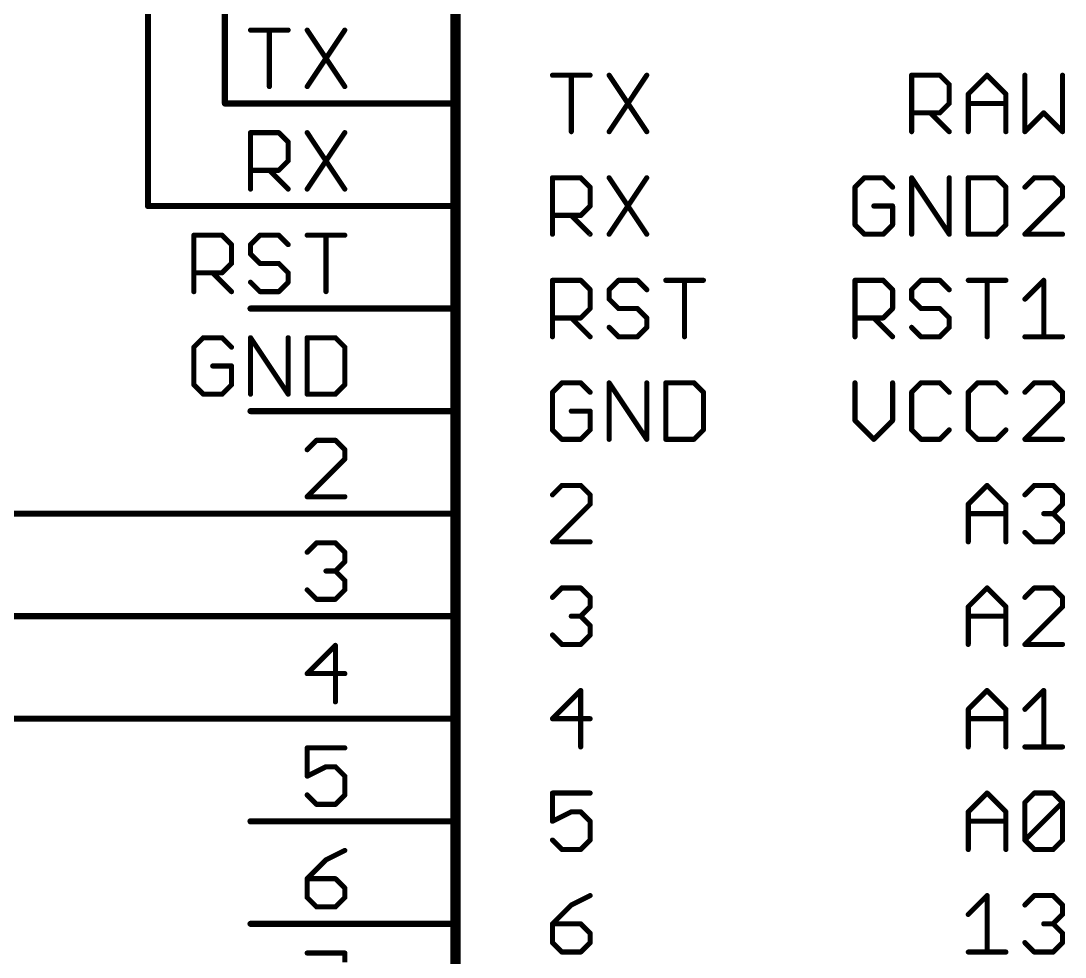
# Model space of a CAD drawing. Extents: x -4 to 257, y -4 to 175.
# Drawn here: x 77.81 to 103.68, y 87.12 to 110.31 of the extents above; entities that cross this region are included whole.
import ezdxf

# ---------------------------------------------------------------- set-up
doc = ezdxf.new("R2010")
doc.units = 0
for name, color, linetype in [('91', 94, 'CONTINUOUS'), ('94', 14, 'CONTINUOUS'), ('95', 251, 'CONTINUOUS')]:
    doc.layers.add(name, color=color, linetype=linetype)

msp = doc.modelspace()

# ---------------------------------------------------------------- linework, layer by layer
at = {"layer": '91', "const_width": 0.1524}
for points in [[(80.9625, 130.175), (80.9625, 105.7275)], [(82.8675, 127.9525), (82.8675, 108.2675)], [(82.8675, 108.2675), (83.5025, 108.2675)], [(80.9625, 105.7275), (83.5025, 105.7275)], [(68.8975, 98.1075), (83.5025, 98.1075)], [(83.5025, 95.5675), (66.04, 95.5675)], [(66.04, 93.0275), (83.5025, 93.0275)]]:
    msp.add_lwpolyline(points, dxfattribs=at)
at = {"layer": '91', "const_width": 0.0762}
for points in [[(82.8675, 108.3056, 1), (82.8675, 108.2294)], [(82.8294, 108.2675, 1), (82.9056, 108.2675)], [(83.5025, 108.2294, 1), (83.5025, 108.3056)], [(80.9625, 105.7656, 1), (80.9625, 105.6894)], [(83.5025, 105.6894, 1), (83.5025, 105.7656)], [(80.9244, 105.7275, 1), (81.0006, 105.7275)], [(83.5025, 98.0694, 1), (83.5025, 98.1456)], [(83.5025, 95.5294, 1), (83.5025, 95.6056)], [(83.5025, 92.9894, 1), (83.5025, 93.0656)]]:
    msp.add_lwpolyline(points, format="xyb", dxfattribs=at)
at = {"layer": '94'}
for points, const_width in [([(88.5825, 118.4275), (88.5825, 77.7875)], 0.254), ([(83.5025, 108.2675), (88.5825, 108.2675)], 0.1524), ([(83.5025, 105.7275), (88.5825, 105.7275)], 0.1524), ([(83.5025, 103.1875), (88.5825, 103.1875)], 0.1524), ([(83.5025, 100.6475), (88.5825, 100.6475)], 0.1524), ([(83.5025, 98.1075), (88.5825, 98.1075)], 0.1524), ([(83.5025, 95.5675), (88.5825, 95.5675)], 0.1524), ([(83.5025, 93.0275), (88.5825, 93.0275)], 0.1524), ([(83.5025, 90.4875), (88.5825, 90.4875)], 0.1524), ([(83.5025, 87.9475), (88.5825, 87.9475)], 0.1524)]:
    msp.add_lwpolyline(points, dxfattribs=dict(at, const_width=const_width))
at = {"layer": '94', "const_width": 0.0762}
for points in [[(83.5025, 108.3056, 1), (83.5025, 108.2294)], [(88.5825, 108.2294, 1), (88.5825, 108.3056)], [(83.5025, 105.7656, 1), (83.5025, 105.6894)], [(88.5825, 105.6894, 1), (88.5825, 105.7656)], [(83.5025, 103.2256, 1), (83.5025, 103.1494)], [(88.5825, 103.1494, 1), (88.5825, 103.2256)], [(83.5025, 100.6856, 1), (83.5025, 100.6094)], [(88.5825, 100.6094, 1), (88.5825, 100.6856)], [(83.5025, 98.1456, 1), (83.5025, 98.0694)], [(88.5825, 98.0694, 1), (88.5825, 98.1456)], [(83.5025, 95.6056, 1), (83.5025, 95.5294)], [(88.5825, 95.5294, 1), (88.5825, 95.6056)], [(83.5025, 93.0656, 1), (83.5025, 92.9894)], [(88.5825, 92.9894, 1), (88.5825, 93.0656)], [(83.5025, 90.5256, 1), (83.5025, 90.4494)], [(88.5825, 90.4494, 1), (88.5825, 90.5256)], [(83.5025, 87.9856, 1), (83.5025, 87.9094)], [(88.5825, 87.9094, 1), (88.5825, 87.9856)]]:
    msp.add_lwpolyline(points, format="xyb", dxfattribs=at)
at = {"layer": '95', "const_width": 0.127}
for points in [[(83.5026, 110.0848), (84.4348, 110.0848)], [(83.9687, 108.6866), (83.9687, 110.0848)], [(84.9059, 110.0848), (85.8381, 108.6866)], [(85.8381, 110.0848), (84.9059, 108.6866)], [(90.9828, 108.9672), (91.9149, 108.9672)], [(91.4489, 107.569), (91.4489, 108.9672)], [(92.3861, 108.9672), (93.3182, 107.569)], [(93.3182, 108.9672), (92.3861, 107.569)], [(99.8794, 107.569), (99.8794, 108.9672)], [(99.8794, 108.9672), (100.5785, 108.9672)], [(100.5785, 108.9672), (100.8115, 108.7342)], [(101.2826, 108.5011), (101.7487, 108.9672)], [(101.7487, 108.9672), (102.2148, 108.5011)], [(102.6859, 108.9672), (102.6859, 107.569)], [(103.618, 107.569), (103.618, 108.9672)], [(100.8115, 108.7342), (100.8115, 108.2681)], [(101.2826, 107.569), (101.2826, 108.5011)], [(102.2148, 108.5011), (102.2148, 107.569)], [(100.8115, 108.2681), (100.5785, 108.0351)], [(101.2826, 108.2681), (102.2148, 108.2681)], [(100.5785, 108.0351), (99.8794, 108.0351)], [(100.3454, 108.0351), (100.8115, 107.569)], [(102.6859, 107.569), (103.152, 108.0351)], [(103.152, 108.0351), (103.618, 107.569)], [(83.5026, 106.1466), (83.5026, 107.5448)], [(83.5026, 107.5448), (84.2017, 107.5448)], [(84.2017, 107.5448), (84.4348, 107.3118)], [(84.4348, 107.3118), (84.4348, 106.8457)], [(84.9059, 107.5448), (85.8381, 106.1466)], [(85.8381, 107.5448), (84.9059, 106.1466)], [(84.4348, 106.8457), (84.2017, 106.6127)], [(84.2017, 106.6127), (83.5026, 106.6127)], [(83.9687, 106.6127), (84.4348, 106.1466)], [(90.9828, 105.029), (90.9828, 106.4272)], [(90.9828, 106.4272), (91.6819, 106.4272)], [(91.6819, 106.4272), (91.9149, 106.1942)], [(92.3861, 106.4272), (93.3182, 105.029)], [(93.3182, 106.4272), (92.3861, 105.029)], [(98.7091, 106.4272), (98.4761, 106.1942)], [(99.1752, 106.4272), (98.7091, 106.4272)], [(99.4082, 106.1942), (99.1752, 106.4272)], [(99.8794, 105.029), (99.8794, 106.4272)], [(99.8794, 106.4272), (100.8115, 105.029)], [(100.8115, 105.029), (100.8115, 106.4272)], [(101.2826, 106.4272), (101.2826, 105.029)], [(101.9817, 106.4272), (101.2826, 106.4272)], [(102.2148, 106.1942), (101.9817, 106.4272)], [(102.919, 106.4272), (102.6859, 106.1942)], [(103.385, 106.4272), (102.919, 106.4272)], [(103.618, 106.1942), (103.385, 106.4272)], [(91.9149, 106.1942), (91.9149, 105.7281)], [(98.4761, 106.1942), (98.4761, 105.262)], [(102.2148, 105.262), (102.2148, 106.1942)], [(103.618, 105.9611), (103.618, 106.1942)], [(102.6859, 105.029), (103.618, 105.9611)], [(91.6819, 105.4951), (90.9828, 105.4951)], [(91.4489, 105.4951), (91.9149, 105.029)], [(91.9149, 105.7281), (91.6819, 105.4951)], [(99.4082, 105.7281), (98.9421, 105.7281)], [(99.4082, 105.262), (99.4082, 105.7281)], [(98.4761, 105.262), (98.7091, 105.029)], [(99.1752, 105.029), (99.4082, 105.262)], [(101.9817, 105.029), (102.2148, 105.262)], [(82.0994, 103.6066), (82.0994, 105.0048)], [(82.0994, 105.0048), (82.7985, 105.0048)], [(82.7985, 105.0048), (83.0315, 104.7718)], [(83.7357, 105.0048), (83.5026, 104.7718)], [(84.2017, 105.0048), (83.7357, 105.0048)], [(84.4348, 104.7718), (84.2017, 105.0048)], [(84.9059, 105.0048), (85.838, 105.0048)], [(85.372, 103.6066), (85.372, 105.0048)], [(98.7091, 105.029), (99.1752, 105.029)], [(101.2826, 105.029), (101.9817, 105.029)], [(103.618, 105.029), (102.6859, 105.029)], [(83.0315, 104.7718), (83.0315, 104.3057)], [(83.5026, 104.7718), (83.5026, 104.5387)], [(83.5026, 104.5387), (83.7357, 104.3057)], [(83.0315, 104.3057), (82.7985, 104.0727)], [(83.7357, 104.3057), (84.2017, 104.3057)], [(84.2017, 104.3057), (84.4348, 104.0727)], [(82.7985, 104.0727), (82.0994, 104.0727)], [(82.5654, 104.0727), (83.0315, 103.6066)], [(84.4348, 104.0727), (84.4348, 103.8396)], [(83.7357, 103.6066), (83.5026, 103.8396)], [(84.4348, 103.8396), (84.2017, 103.6066)], [(90.9828, 102.489), (90.9828, 103.8872)], [(90.9828, 103.8872), (91.6819, 103.8872)], [(91.6819, 103.8872), (91.9149, 103.6542)], [(92.6191, 103.8872), (92.3861, 103.6542)], [(93.0852, 103.8872), (92.6191, 103.8872)], [(93.3182, 103.6542), (93.0852, 103.8872)], [(93.7894, 103.8872), (94.7215, 103.8872)], [(94.2554, 102.489), (94.2554, 103.8872)], [(98.4761, 102.489), (98.4761, 103.8872)], [(98.4761, 103.8872), (99.1752, 103.8872)], [(99.1752, 103.8872), (99.4082, 103.6542)], [(100.1124, 103.8872), (99.8794, 103.6542)], [(100.5785, 103.8872), (100.1124, 103.8872)], [(100.8115, 103.6542), (100.5785, 103.8872)], [(101.2826, 103.8872), (102.2148, 103.8872)], [(101.7487, 102.489), (101.7487, 103.8872)], [(102.6859, 103.4211), (103.152, 103.8872)], [(103.152, 103.8872), (103.152, 102.489)], [(84.2017, 103.6066), (83.7357, 103.6066)], [(91.9149, 103.6542), (91.9149, 103.1881)], [(92.3861, 103.6542), (92.3861, 103.4211)], [(92.3861, 103.4211), (92.6191, 103.1881)], [(99.4082, 103.6542), (99.4082, 103.1881)], [(99.8794, 103.6542), (99.8794, 103.4211)], [(99.8794, 103.4211), (100.1124, 103.1881)], [(91.9149, 103.1881), (91.6819, 102.9551)], [(92.6191, 103.1881), (93.0852, 103.1881)], [(93.0852, 103.1881), (93.3182, 102.9551)], [(99.4082, 103.1881), (99.1752, 102.9551)], [(100.1124, 103.1881), (100.5785, 103.1881)], [(100.5785, 103.1881), (100.8115, 102.9551)], [(91.6819, 102.9551), (90.9828, 102.9551)], [(91.4489, 102.9551), (91.9149, 102.489)], [(93.3182, 102.9551), (93.3182, 102.722)], [(99.1752, 102.9551), (98.4761, 102.9551)], [(98.9421, 102.9551), (99.4082, 102.489)], [(100.8115, 102.9551), (100.8115, 102.722)], [(92.6191, 102.489), (92.3861, 102.722)], [(93.3182, 102.722), (93.0852, 102.489)], [(100.1124, 102.489), (99.8794, 102.722)], [(100.8115, 102.722), (100.5785, 102.489)], [(82.3324, 102.4648), (82.0994, 102.2318)], [(82.7985, 102.4648), (82.3324, 102.4648)], [(83.0315, 102.2318), (82.7985, 102.4648)], [(83.5026, 101.0666), (83.5026, 102.4648)], [(83.5026, 102.4648), (84.4348, 101.0666)], [(84.4348, 101.0666), (84.4348, 102.4648)], [(84.9059, 102.4648), (84.9059, 101.0666)], [(85.605, 102.4648), (84.9059, 102.4648)], [(85.838, 102.2318), (85.605, 102.4648)], [(93.0852, 102.489), (92.6191, 102.489)], [(100.5785, 102.489), (100.1124, 102.489)], [(102.6859, 102.489), (103.618, 102.489)], [(82.0994, 102.2318), (82.0994, 101.2996)], [(85.838, 101.2996), (85.838, 102.2318)], [(83.0315, 101.7657), (82.5654, 101.7657)], [(83.0315, 101.2996), (83.0315, 101.7657)], [(91.2158, 101.3472), (90.9828, 101.1142)], [(91.6819, 101.3472), (91.2158, 101.3472)], [(91.9149, 101.1142), (91.6819, 101.3472)], [(92.3861, 99.949), (92.3861, 101.3472)], [(92.3861, 101.3472), (93.3182, 99.949)], [(93.3182, 99.949), (93.3182, 101.3472)], [(93.7894, 101.3472), (93.7894, 99.949)], [(94.4885, 101.3472), (93.7894, 101.3472)], [(94.7215, 101.1142), (94.4885, 101.3472)], [(98.4761, 101.3472), (98.4761, 100.4151)], [(99.4082, 100.4151), (99.4082, 101.3472)], [(100.1124, 101.3472), (99.8794, 101.1142)], [(100.5785, 101.3472), (100.1124, 101.3472)], [(100.8115, 101.1142), (100.5785, 101.3472)], [(101.5157, 101.3472), (101.2826, 101.1142)], [(101.9817, 101.3472), (101.5157, 101.3472)], [(102.2148, 101.1142), (101.9817, 101.3472)], [(102.919, 101.3472), (102.6859, 101.1142)], [(103.385, 101.3472), (102.919, 101.3472)], [(103.618, 101.1142), (103.385, 101.3472)], [(82.0994, 101.2996), (82.3324, 101.0666)], [(82.7985, 101.0666), (83.0315, 101.2996)], [(85.605, 101.0666), (85.838, 101.2996)], [(90.9828, 101.1142), (90.9828, 100.182)], [(94.7215, 100.182), (94.7215, 101.1142)], [(99.8794, 101.1142), (99.8794, 100.182)], [(101.2826, 101.1142), (101.2826, 100.182)], [(103.618, 100.8811), (103.618, 101.1142)], [(82.3324, 101.0666), (82.7985, 101.0666)], [(84.9059, 101.0666), (85.605, 101.0666)], [(102.6859, 99.949), (103.618, 100.8811)], [(91.9149, 100.6481), (91.4489, 100.6481)], [(91.9149, 100.182), (91.9149, 100.6481)], [(98.4761, 100.4151), (98.9421, 99.949)], [(98.9421, 99.949), (99.4082, 100.4151)], [(90.9828, 100.182), (91.2158, 99.949)], [(91.6819, 99.949), (91.9149, 100.182)], [(94.4885, 99.949), (94.7215, 100.182)], [(99.8794, 100.182), (100.1124, 99.949)], [(100.5785, 99.949), (100.8115, 100.182)], [(101.2826, 100.182), (101.5157, 99.949)], [(101.9817, 99.949), (102.2148, 100.182)], [(85.139, 99.9248), (84.9059, 99.6918)], [(85.605, 99.9248), (85.139, 99.9248)], [(85.8381, 99.6918), (85.605, 99.9248)], [(91.2158, 99.949), (91.6819, 99.949)], [(93.7894, 99.949), (94.4885, 99.949)], [(100.1124, 99.949), (100.5785, 99.949)], [(101.5157, 99.949), (101.9817, 99.949)], [(103.618, 99.949), (102.6859, 99.949)], [(85.8381, 99.4587), (85.8381, 99.6918)], [(84.9059, 98.5266), (85.8381, 99.4587)], [(91.2158, 98.8072), (90.9828, 98.5742)], [(91.6819, 98.8072), (91.2158, 98.8072)], [(91.9149, 98.5742), (91.6819, 98.8072)], [(101.2826, 98.3411), (101.7487, 98.8072)], [(101.7487, 98.8072), (102.2148, 98.3411)], [(102.6859, 98.5742), (102.919, 98.8072)], [(102.919, 98.8072), (103.385, 98.8072)], [(103.385, 98.8072), (103.6181, 98.5742)], [(85.8381, 98.5266), (84.9059, 98.5266)], [(91.9149, 98.3411), (91.9149, 98.5742)], [(103.6181, 98.5742), (103.6181, 98.3411)], [(90.9828, 97.409), (91.9149, 98.3411)], [(101.2826, 97.409), (101.2826, 98.3411)], [(102.2148, 98.3411), (102.2148, 97.409)], [(103.6181, 98.3411), (103.385, 98.1081)], [(101.2826, 98.1081), (102.2148, 98.1081)], [(103.385, 98.1081), (103.152, 98.1081)], [(103.385, 98.1081), (103.6181, 97.8751)], [(103.6181, 97.8751), (103.6181, 97.642)], [(102.919, 97.409), (102.6859, 97.642)], [(103.6181, 97.642), (103.385, 97.409)], [(84.9059, 97.1518), (85.139, 97.3848)], [(85.139, 97.3848), (85.605, 97.3848)], [(85.605, 97.3848), (85.8381, 97.1518)], [(91.9149, 97.409), (90.9828, 97.409)], [(103.385, 97.409), (102.919, 97.409)], [(85.8381, 97.1518), (85.8381, 96.9187)], [(85.605, 96.6857), (85.372, 96.6857)], [(85.8381, 96.9187), (85.605, 96.6857)], [(85.605, 96.6857), (85.8381, 96.4527)], [(85.8381, 96.4527), (85.8381, 96.2196)], [(85.139, 95.9866), (84.9059, 96.2196)], [(85.8381, 96.2196), (85.605, 95.9866)], [(90.9828, 96.0342), (91.2158, 96.2672)], [(91.2158, 96.2672), (91.6819, 96.2672)], [(91.6819, 96.2672), (91.9149, 96.0342)], [(101.2826, 95.8011), (101.7487, 96.2672)], [(101.7487, 96.2672), (102.2148, 95.8011)], [(102.919, 96.2672), (102.6859, 96.0342)], [(103.385, 96.2672), (102.919, 96.2672)], [(103.6181, 96.0342), (103.385, 96.2672)], [(85.605, 95.9866), (85.139, 95.9866)], [(91.9149, 96.0342), (91.9149, 95.8011)], [(103.6181, 95.8011), (103.6181, 96.0342)], [(91.9149, 95.8011), (91.6819, 95.5681)], [(101.2826, 94.869), (101.2826, 95.8011)], [(102.2148, 95.8011), (102.2148, 94.869)], [(102.6859, 94.869), (103.6181, 95.8011)], [(91.6819, 95.5681), (91.4489, 95.5681)], [(91.6819, 95.5681), (91.9149, 95.3351)], [(101.2826, 95.5681), (102.2148, 95.5681)], [(91.9149, 95.3351), (91.9149, 95.102)], [(91.2158, 94.869), (90.9828, 95.102)], [(91.9149, 95.102), (91.6819, 94.869)], [(85.605, 94.8448), (84.9059, 94.1457)], [(85.605, 93.4466), (85.605, 94.8448)], [(91.6819, 94.869), (91.2158, 94.869)], [(103.6181, 94.869), (102.6859, 94.869)], [(84.9059, 94.1457), (85.8381, 94.1457)], [(91.6819, 93.7272), (90.9828, 93.0281)], [(91.6819, 92.329), (91.6819, 93.7272)], [(101.2826, 93.2611), (101.7487, 93.7272)], [(101.7487, 93.7272), (102.2148, 93.2611)], [(102.6859, 93.2611), (103.152, 93.7272)], [(103.152, 93.7272), (103.152, 92.329)], [(101.2826, 92.329), (101.2826, 93.2611)], [(102.2148, 93.2611), (102.2148, 92.329)], [(90.9828, 93.0281), (91.9149, 93.0281)], [(101.2826, 93.0281), (102.2148, 93.0281)], [(85.8381, 92.3048), (84.9059, 92.3048)], [(84.9059, 92.3048), (84.9059, 91.6057)], [(102.6859, 92.329), (103.6181, 92.329)], [(84.9059, 91.6057), (85.372, 91.8387)], [(85.372, 91.8387), (85.605, 91.8387)], [(85.605, 91.8387), (85.8381, 91.6057)], [(85.8381, 91.6057), (85.8381, 91.1396)], [(85.139, 90.9066), (84.9059, 91.1396)], [(85.8381, 91.1396), (85.605, 90.9066)], [(91.9149, 91.1872), (90.9828, 91.1872)], [(90.9828, 91.1872), (90.9828, 90.4881)], [(101.2826, 90.7211), (101.7487, 91.1872)], [(101.7487, 91.1872), (102.2148, 90.7211)], [(102.6859, 90.9542), (102.919, 91.1872)], [(102.919, 91.1872), (103.385, 91.1872)], [(103.385, 91.1872), (103.6181, 90.9542)], [(85.605, 90.9066), (85.139, 90.9066)], [(102.6859, 90.022), (102.6859, 90.9542)], [(102.6859, 90.022), (103.6181, 90.9542)], [(103.6181, 90.9542), (103.6181, 90.022)], [(90.9828, 90.4881), (91.4489, 90.7211)], [(91.4489, 90.7211), (91.6819, 90.7211)], [(91.6819, 90.7211), (91.9149, 90.4881)], [(91.9149, 90.4881), (91.9149, 90.022)], [(101.2826, 89.789), (101.2826, 90.7211)], [(101.2826, 90.4881), (102.2148, 90.4881)], [(102.2148, 90.7211), (102.2148, 89.789)], [(91.2158, 89.789), (90.9828, 90.022)], [(91.9149, 90.022), (91.6819, 89.789)], [(102.919, 89.789), (102.6859, 90.022)], [(103.6181, 90.022), (103.385, 89.789)], [(85.8381, 89.7648), (85.372, 89.5318)], [(91.6819, 89.789), (91.2158, 89.789)], [(103.385, 89.789), (102.919, 89.789)], [(85.372, 89.5318), (84.9059, 89.0657)], [(84.9059, 89.0657), (84.9059, 88.5996)], [(85.605, 89.0657), (84.9059, 89.0657)], [(85.8381, 88.8327), (85.605, 89.0657)], [(85.8381, 88.5996), (85.8381, 88.8327)], [(84.9059, 88.5996), (85.139, 88.3666)], [(85.605, 88.3666), (85.8381, 88.5996)], [(91.4489, 88.4142), (90.9828, 87.9481)], [(91.9149, 88.6472), (91.4489, 88.4142)], [(101.2826, 88.1811), (101.7487, 88.6472)], [(101.7487, 88.6472), (101.7487, 87.249)], [(102.6859, 88.4142), (102.919, 88.6472)], [(102.919, 88.6472), (103.385, 88.6472)], [(103.385, 88.6472), (103.6181, 88.4142)], [(103.6181, 88.4142), (103.6181, 88.1811)], [(85.139, 88.3666), (85.605, 88.3666)], [(103.6181, 88.1811), (103.385, 87.9481)], [(90.9828, 87.9481), (90.9828, 87.482)], [(91.6819, 87.9481), (90.9828, 87.9481)], [(91.9149, 87.7151), (91.6819, 87.9481)], [(103.385, 87.9481), (103.152, 87.9481)], [(103.385, 87.9481), (103.6181, 87.7151)], [(91.9149, 87.482), (91.9149, 87.7151)], [(103.6181, 87.7151), (103.6181, 87.482)], [(90.9828, 87.482), (91.2158, 87.249)], [(91.6819, 87.249), (91.9149, 87.482)], [(102.919, 87.249), (102.6859, 87.482)], [(103.6181, 87.482), (103.385, 87.249)], [(84.9059, 87.2248), (85.8381, 87.2248)], [(85.8381, 87.2248), (85.8381, 86.9918)], [(91.2158, 87.249), (91.6819, 87.249)], [(101.2826, 87.249), (102.2148, 87.249)], [(103.385, 87.249), (102.919, 87.249)]]:
    msp.add_lwpolyline(points, dxfattribs=at)
at = {"layer": '95', "const_width": 0.0635}
for points in [[(83.5026, 110.1165, 1), (83.5026, 110.053)], [(84.0005, 110.0848, 1), (83.937, 110.0848)], [(84.4348, 110.053, 1), (84.4348, 110.1165)], [(84.9323, 110.1024, 1), (84.8795, 110.0672)], [(85.8645, 110.0672, 1), (85.8116, 110.1024)], [(90.9828, 108.9989, 1), (90.9828, 108.9354)], [(91.4806, 108.9672, 1), (91.4171, 108.9672)], [(91.9149, 108.9354, 1), (91.9149, 108.9989)], [(92.4125, 108.9848, 1), (92.3597, 108.9496)], [(93.3446, 108.9496, 1), (93.2918, 108.9848)], [(99.9111, 108.9672, 1), (99.8476, 108.9672)], [(99.8794, 108.9989, 1), (99.8794, 108.9354)], [(100.6009, 108.9896, 1), (100.556, 108.9447)], [(100.5785, 108.9354, 1), (100.5785, 108.9989)], [(101.7712, 108.9896, 1), (101.7263, 108.9447)], [(101.7712, 108.9447, 1), (101.7263, 108.9896)], [(102.7177, 108.9672, 1), (102.6542, 108.9672)], [(103.6498, 108.9672, 1), (103.5863, 108.9672)], [(83.937, 108.6866, 1), (84.0005, 108.6866)], [(84.8795, 108.7042, 1), (84.9323, 108.669)], [(85.8116, 108.669, 1), (85.8645, 108.7042)], [(100.8432, 108.7342, 1), (100.7797, 108.7342)], [(100.789, 108.7117, 1), (100.8339, 108.7566)], [(101.3144, 108.5011, 1), (101.2509, 108.5011)], [(101.2602, 108.5236, 1), (101.3051, 108.4787)], [(102.2465, 108.5011, 1), (102.183, 108.5011)], [(102.1923, 108.4787, 1), (102.2372, 108.5236)], [(100.7797, 108.2681, 1), (100.8432, 108.2681)], [(100.8339, 108.2456, 1), (100.789, 108.2905)], [(101.2826, 108.2998, 1), (101.2826, 108.2363)], [(102.2148, 108.2363, 1), (102.2148, 108.2998)], [(99.8794, 108.0668, 1), (99.8794, 108.0033)], [(100.3679, 108.0575, 1), (100.323, 108.0126)], [(100.556, 108.0575, 1), (100.6009, 108.0126)], [(100.5785, 108.0033, 1), (100.5785, 108.0668)], [(103.1744, 108.0575, 1), (103.1295, 108.0126)], [(103.1744, 108.0126, 1), (103.1295, 108.0575)], [(92.3597, 107.5866, 1), (92.4125, 107.5514)], [(93.2918, 107.5514, 1), (93.3446, 107.5866)], [(100.789, 107.5465, 1), (100.8339, 107.5915)], [(102.6635, 107.5915, 1), (102.7084, 107.5465)], [(103.5956, 107.5465, 1), (103.6405, 107.5915)], [(83.5344, 107.5448, 1), (83.4709, 107.5448)], [(83.5026, 107.5765, 1), (83.5026, 107.513)], [(84.2242, 107.5672, 1), (84.1793, 107.5223)], [(84.2017, 107.513, 1), (84.2017, 107.5765)], [(84.4665, 107.3118, 1), (84.403, 107.3118)], [(84.4123, 107.2893, 1), (84.4572, 107.3342)], [(84.9323, 107.5624, 1), (84.8795, 107.5272)], [(85.8645, 107.5272, 1), (85.8116, 107.5624)], [(91.4171, 107.569, 1), (91.4806, 107.569)], [(99.8476, 107.569, 1), (99.9111, 107.569)], [(101.2509, 107.569, 1), (101.3144, 107.569)], [(102.183, 107.569, 1), (102.2465, 107.569)], [(102.6542, 107.569, 1), (102.7177, 107.569)], [(103.5863, 107.569, 1), (103.6498, 107.569)], [(84.403, 106.8457, 1), (84.4665, 106.8457)], [(84.4572, 106.8232, 1), (84.4123, 106.8681)], [(83.5026, 106.6444, 1), (83.5026, 106.5809)], [(83.9912, 106.6351, 1), (83.9463, 106.5902)], [(84.1793, 106.6351, 1), (84.2242, 106.5902)], [(84.2017, 106.5809, 1), (84.2017, 106.6444)], [(91.0145, 106.4272, 1), (90.951, 106.4272)], [(90.9828, 106.4589, 1), (90.9828, 106.3954)], [(91.7043, 106.4496, 1), (91.6594, 106.4047)], [(91.6819, 106.3954, 1), (91.6819, 106.4589)], [(92.4125, 106.4448, 1), (92.3597, 106.4096)], [(93.3446, 106.4096, 1), (93.2918, 106.4448)], [(98.7091, 106.4589, 1), (98.7091, 106.3954)], [(98.7316, 106.4047, 1), (98.6867, 106.4496)], [(99.1976, 106.4496, 1), (99.1527, 106.4047)], [(99.1752, 106.3954, 1), (99.1752, 106.4589)], [(99.9111, 106.4272, 1), (99.8476, 106.4272)], [(99.9058, 106.4448, 1), (99.8529, 106.4096)], [(100.8432, 106.4272, 1), (100.7797, 106.4272)], [(101.3144, 106.4272, 1), (101.2509, 106.4272)], [(101.2826, 106.4589, 1), (101.2826, 106.3954)], [(102.0042, 106.4496, 1), (101.9593, 106.4047)], [(101.9817, 106.3954, 1), (101.9817, 106.4589)], [(102.919, 106.4589, 1), (102.919, 106.3954)], [(102.9414, 106.4047, 1), (102.8965, 106.4496)], [(103.4075, 106.4496, 1), (103.3626, 106.4047)], [(103.385, 106.3954, 1), (103.385, 106.4589)], [(83.4709, 106.1466, 1), (83.5344, 106.1466)], [(84.4123, 106.1241, 1), (84.4572, 106.1691)], [(84.8795, 106.1642, 1), (84.9323, 106.129)], [(85.8116, 106.129, 1), (85.8645, 106.1642)], [(91.9467, 106.1942, 1), (91.8832, 106.1942)], [(91.8925, 106.1717, 1), (91.9374, 106.2166)], [(98.5078, 106.1942, 1), (98.4443, 106.1942)], [(98.4536, 106.2166, 1), (98.4985, 106.1717)], [(99.3858, 106.1717, 1), (99.4307, 106.2166)], [(102.2465, 106.1942, 1), (102.183, 106.1942)], [(102.1923, 106.1717, 1), (102.2372, 106.2166)], [(102.6635, 106.2166, 1), (102.7084, 106.1717)], [(103.6498, 106.1942, 1), (103.5863, 106.1942)], [(103.5956, 106.1717, 1), (103.6405, 106.2166)], [(103.5863, 105.9611, 1), (103.6498, 105.9611)], [(103.6405, 105.9387, 1), (103.5956, 105.9836)], [(90.9828, 105.5268, 1), (90.9828, 105.4633)], [(91.4713, 105.5175, 1), (91.4264, 105.4726)], [(91.6594, 105.5175, 1), (91.7043, 105.4726)], [(91.6819, 105.4633, 1), (91.6819, 105.5268)], [(91.8832, 105.7281, 1), (91.9467, 105.7281)], [(91.9374, 105.7056, 1), (91.8925, 105.7505)], [(98.9421, 105.7598, 1), (98.9421, 105.6963)], [(99.44, 105.7281, 1), (99.3765, 105.7281)], [(99.4082, 105.6963, 1), (99.4082, 105.7598)], [(98.4443, 105.262, 1), (98.5078, 105.262)], [(98.4985, 105.2845, 1), (98.4536, 105.2396)], [(99.3765, 105.262, 1), (99.44, 105.262)], [(99.4307, 105.2396, 1), (99.3858, 105.2845)], [(102.183, 105.262, 1), (102.2465, 105.262)], [(102.2372, 105.2396, 1), (102.1923, 105.2845)], [(82.1311, 105.0048, 1), (82.0676, 105.0048)], [(82.0994, 105.0365, 1), (82.0994, 104.973)], [(82.8209, 105.0272, 1), (82.776, 104.9823)], [(82.7985, 104.973, 1), (82.7985, 105.0365)], [(83.7357, 105.0365, 1), (83.7357, 104.973)], [(83.7581, 104.9823, 1), (83.7132, 105.0272)], [(84.2242, 105.0272, 1), (84.1793, 104.9823)], [(84.2017, 104.973, 1), (84.2017, 105.0365)], [(84.9059, 105.0365, 1), (84.9059, 104.973)], [(85.4037, 105.0048, 1), (85.3402, 105.0048)], [(85.838, 104.973, 1), (85.838, 105.0365)], [(90.951, 105.029, 1), (91.0145, 105.029)], [(91.8925, 105.0065, 1), (91.9374, 105.0515)], [(92.3597, 105.0466, 1), (92.4125, 105.0114)], [(93.2918, 105.0114, 1), (93.3446, 105.0466)], [(98.7091, 105.0608, 1), (98.7091, 104.9973)], [(98.6867, 105.0065, 1), (98.7316, 105.0515)], [(99.1527, 105.0515, 1), (99.1976, 105.0065)], [(99.1752, 104.9973, 1), (99.1752, 105.0608)], [(99.8476, 105.029, 1), (99.9111, 105.029)], [(100.7797, 105.029, 1), (100.8432, 105.029)], [(100.7851, 105.0114, 1), (100.8379, 105.0466)], [(101.2826, 105.0608, 1), (101.2826, 104.9973)], [(101.2509, 105.029, 1), (101.3144, 105.029)], [(101.9593, 105.0515, 1), (102.0042, 105.0065)], [(101.9817, 104.9973, 1), (101.9817, 105.0608)], [(102.6859, 105.0608, 1), (102.6859, 104.9973)], [(102.6635, 105.0515, 1), (102.7084, 105.0065)], [(103.618, 104.9973, 1), (103.618, 105.0608)], [(83.0632, 104.7718, 1), (82.9997, 104.7718)], [(83.009, 104.7493, 1), (83.0539, 104.7942)], [(83.5344, 104.7718, 1), (83.4709, 104.7718)], [(83.4802, 104.7942, 1), (83.5251, 104.7493)], [(84.4123, 104.7493, 1), (84.4572, 104.7942)], [(83.4709, 104.5387, 1), (83.5344, 104.5387)], [(83.5251, 104.5612, 1), (83.4802, 104.5163)], [(82.9997, 104.3057, 1), (83.0632, 104.3057)], [(83.0539, 104.2832, 1), (83.009, 104.3281)], [(83.7357, 104.3374, 1), (83.7357, 104.2739)], [(83.7132, 104.2832, 1), (83.7581, 104.3281)], [(84.2242, 104.3281, 1), (84.1793, 104.2832)], [(84.2017, 104.2739, 1), (84.2017, 104.3374)], [(82.0994, 104.1044, 1), (82.0994, 104.0409)], [(82.5879, 104.0951, 1), (82.543, 104.0502)], [(82.776, 104.0951, 1), (82.8209, 104.0502)], [(82.7985, 104.0409, 1), (82.7985, 104.1044)], [(84.4665, 104.0727, 1), (84.403, 104.0727)], [(84.4123, 104.0502, 1), (84.4572, 104.0951)], [(83.5251, 103.8621, 1), (83.4802, 103.8172)], [(84.403, 103.8396, 1), (84.4665, 103.8396)], [(84.4572, 103.8172, 1), (84.4123, 103.8621)], [(91.0145, 103.8872, 1), (90.951, 103.8872)], [(90.9828, 103.9189, 1), (90.9828, 103.8554)], [(91.7043, 103.9096, 1), (91.6594, 103.8647)], [(91.6819, 103.8554, 1), (91.6819, 103.9189)], [(92.6191, 103.9189, 1), (92.6191, 103.8554)], [(92.6416, 103.8647, 1), (92.5967, 103.9096)], [(93.1076, 103.9096, 1), (93.0627, 103.8647)], [(93.0852, 103.8554, 1), (93.0852, 103.9189)], [(93.7894, 103.9189, 1), (93.7894, 103.8554)], [(94.2872, 103.8872, 1), (94.2237, 103.8872)], [(94.7215, 103.8554, 1), (94.7215, 103.9189)], [(98.5078, 103.8872, 1), (98.4443, 103.8872)], [(98.4761, 103.9189, 1), (98.4761, 103.8554)], [(99.1976, 103.9096, 1), (99.1527, 103.8647)], [(99.1752, 103.8554, 1), (99.1752, 103.9189)], [(100.1124, 103.9189, 1), (100.1124, 103.8554)], [(100.1348, 103.8647, 1), (100.0899, 103.9096)], [(100.6009, 103.9096, 1), (100.556, 103.8647)], [(100.5785, 103.8554, 1), (100.5785, 103.9189)], [(101.2826, 103.9189, 1), (101.2826, 103.8554)], [(101.7805, 103.8872, 1), (101.717, 103.8872)], [(102.2148, 103.8554, 1), (102.2148, 103.9189)], [(103.1837, 103.8872, 1), (103.1202, 103.8872)], [(103.1744, 103.8647, 1), (103.1295, 103.9096)], [(82.0676, 103.6066, 1), (82.1311, 103.6066)], [(83.009, 103.5841, 1), (83.0539, 103.6291)], [(83.7357, 103.6384, 1), (83.7357, 103.5748)], [(83.7132, 103.5841, 1), (83.7581, 103.6291)], [(84.1793, 103.6291, 1), (84.2242, 103.5841)], [(84.2017, 103.5748, 1), (84.2017, 103.6384)], [(85.3402, 103.6066, 1), (85.4037, 103.6066)], [(91.9467, 103.6542, 1), (91.8832, 103.6542)], [(91.8925, 103.6317, 1), (91.9374, 103.6766)], [(92.4178, 103.6542, 1), (92.3543, 103.6542)], [(92.3636, 103.6766, 1), (92.4085, 103.6317)], [(92.4085, 103.4436, 1), (92.3636, 103.3987)], [(93.2958, 103.6317, 1), (93.3407, 103.6766)], [(99.44, 103.6542, 1), (99.3765, 103.6542)], [(99.3858, 103.6317, 1), (99.4307, 103.6766)], [(99.9111, 103.6542, 1), (99.8476, 103.6542)], [(99.8569, 103.6766, 1), (99.9018, 103.6317)], [(99.9018, 103.4436, 1), (99.8569, 103.3987)], [(100.789, 103.6317, 1), (100.8339, 103.6766)], [(102.6635, 103.4436, 1), (102.7084, 103.3987)], [(91.8832, 103.1881, 1), (91.9467, 103.1881)], [(91.9374, 103.1656, 1), (91.8925, 103.2105)], [(92.3543, 103.4211, 1), (92.4178, 103.4211)], [(92.6191, 103.2198, 1), (92.6191, 103.1563)], [(92.5967, 103.1656, 1), (92.6416, 103.2105)], [(93.1076, 103.2105, 1), (93.0627, 103.1656)], [(93.0852, 103.1563, 1), (93.0852, 103.2198)], [(99.3765, 103.1881, 1), (99.44, 103.1881)], [(99.4307, 103.1656, 1), (99.3858, 103.2105)], [(99.8476, 103.4211, 1), (99.9111, 103.4211)], [(100.1124, 103.2198, 1), (100.1124, 103.1563)], [(100.0899, 103.1656, 1), (100.1348, 103.2105)], [(100.6009, 103.2105, 1), (100.556, 103.1656)], [(100.5785, 103.1563, 1), (100.5785, 103.2198)], [(90.9828, 102.9868, 1), (90.9828, 102.9233)], [(91.4713, 102.9775, 1), (91.4264, 102.9326)], [(91.6594, 102.9775, 1), (91.7043, 102.9326)], [(91.6819, 102.9233, 1), (91.6819, 102.9868)], [(93.35, 102.9551, 1), (93.2865, 102.9551)], [(93.2958, 102.9326, 1), (93.3407, 102.9775)], [(98.4761, 102.9868, 1), (98.4761, 102.9233)], [(98.9646, 102.9775, 1), (98.9197, 102.9326)], [(99.1527, 102.9775, 1), (99.1976, 102.9326)], [(99.1752, 102.9233, 1), (99.1752, 102.9868)], [(100.8432, 102.9551, 1), (100.7797, 102.9551)], [(100.789, 102.9326, 1), (100.8339, 102.9775)], [(92.4085, 102.7445, 1), (92.3636, 102.6996)], [(93.2865, 102.722, 1), (93.35, 102.722)], [(93.3407, 102.6996, 1), (93.2958, 102.7445)], [(99.9018, 102.7445, 1), (99.8569, 102.6996)], [(100.7797, 102.722, 1), (100.8432, 102.722)], [(100.8339, 102.6996, 1), (100.789, 102.7445)], [(82.3324, 102.4965, 1), (82.3324, 102.433)], [(82.3548, 102.4423, 1), (82.3099, 102.4872)], [(82.8209, 102.4872, 1), (82.776, 102.4423)], [(82.7985, 102.433, 1), (82.7985, 102.4965)], [(83.5344, 102.4648, 1), (83.4709, 102.4648)], [(83.5291, 102.4824, 1), (83.4762, 102.4472)], [(84.4665, 102.4648, 1), (84.403, 102.4648)], [(84.9377, 102.4648, 1), (84.8742, 102.4648)], [(84.9059, 102.4965, 1), (84.9059, 102.433)], [(85.6275, 102.4872, 1), (85.5826, 102.4423)], [(85.605, 102.433, 1), (85.605, 102.4965)], [(90.951, 102.489, 1), (91.0145, 102.489)], [(91.8925, 102.4665, 1), (91.9374, 102.5115)], [(92.6191, 102.5208, 1), (92.6191, 102.4573)], [(92.5967, 102.4665, 1), (92.6416, 102.5115)], [(93.0627, 102.5115, 1), (93.1076, 102.4665)], [(93.0852, 102.4573, 1), (93.0852, 102.5208)], [(94.2237, 102.489, 1), (94.2872, 102.489)], [(98.4443, 102.489, 1), (98.5078, 102.489)], [(99.3858, 102.4665, 1), (99.4307, 102.5115)], [(100.1124, 102.5208, 1), (100.1124, 102.4573)], [(100.0899, 102.4665, 1), (100.1348, 102.5115)], [(100.556, 102.5115, 1), (100.6009, 102.4665)], [(100.5785, 102.4573, 1), (100.5785, 102.5208)], [(101.717, 102.489, 1), (101.7805, 102.489)], [(102.6859, 102.5208, 1), (102.6859, 102.4573)], [(103.1202, 102.489, 1), (103.1837, 102.489)], [(103.618, 102.4573, 1), (103.618, 102.5208)], [(82.1311, 102.2318, 1), (82.0676, 102.2318)], [(82.0769, 102.2542, 1), (82.1218, 102.2093)], [(83.009, 102.2093, 1), (83.0539, 102.2542)], [(85.8698, 102.2318, 1), (85.8063, 102.2318)], [(85.8156, 102.2093, 1), (85.8605, 102.2542)], [(82.5654, 101.7974, 1), (82.5654, 101.7339)], [(83.0632, 101.7657, 1), (82.9997, 101.7657)], [(83.0315, 101.7339, 1), (83.0315, 101.7974)], [(91.2158, 101.3789, 1), (91.2158, 101.3154)], [(91.2383, 101.3247, 1), (91.1934, 101.3696)], [(91.7043, 101.3696, 1), (91.6594, 101.3247)], [(91.6819, 101.3154, 1), (91.6819, 101.3789)], [(92.4178, 101.3472, 1), (92.3543, 101.3472)], [(92.4125, 101.3648, 1), (92.3597, 101.3296)], [(93.35, 101.3472, 1), (93.2865, 101.3472)], [(93.8211, 101.3472, 1), (93.7576, 101.3472)], [(93.7894, 101.3789, 1), (93.7894, 101.3154)], [(94.5109, 101.3696, 1), (94.466, 101.3247)], [(94.4885, 101.3154, 1), (94.4885, 101.3789)], [(98.5078, 101.3472, 1), (98.4443, 101.3472)], [(99.44, 101.3472, 1), (99.3765, 101.3472)], [(100.1124, 101.3789, 1), (100.1124, 101.3154)], [(100.1348, 101.3247, 1), (100.0899, 101.3696)], [(100.6009, 101.3696, 1), (100.556, 101.3247)], [(100.5785, 101.3154, 1), (100.5785, 101.3789)], [(101.5157, 101.3789, 1), (101.5157, 101.3154)], [(101.5381, 101.3247, 1), (101.4932, 101.3696)], [(102.0042, 101.3696, 1), (101.9593, 101.3247)], [(101.9817, 101.3154, 1), (101.9817, 101.3789)], [(102.919, 101.3789, 1), (102.919, 101.3154)], [(102.9414, 101.3247, 1), (102.8965, 101.3696)], [(103.4075, 101.3696, 1), (103.3626, 101.3247)], [(103.385, 101.3154, 1), (103.385, 101.3789)], [(82.0676, 101.2996, 1), (82.1311, 101.2996)], [(82.1218, 101.3221, 1), (82.0769, 101.2772)], [(82.9997, 101.2996, 1), (83.0632, 101.2996)], [(83.0539, 101.2772, 1), (83.009, 101.3221)], [(85.8063, 101.2996, 1), (85.8698, 101.2996)], [(85.8605, 101.2772, 1), (85.8156, 101.3221)], [(91.0145, 101.1142, 1), (90.951, 101.1142)], [(90.9603, 101.1366, 1), (91.0053, 101.0917)], [(91.8925, 101.0917, 1), (91.9374, 101.1366)], [(94.7532, 101.1142, 1), (94.6897, 101.1142)], [(94.699, 101.0917, 1), (94.7439, 101.1366)], [(99.9111, 101.1142, 1), (99.8476, 101.1142)], [(99.8569, 101.1366, 1), (99.9018, 101.0917)], [(100.789, 101.0917, 1), (100.8339, 101.1366)], [(101.3144, 101.1142, 1), (101.2509, 101.1142)], [(101.2602, 101.1366, 1), (101.3051, 101.0917)], [(102.1923, 101.0917, 1), (102.2372, 101.1366)], [(102.6635, 101.1366, 1), (102.7084, 101.0917)], [(103.6498, 101.1142, 1), (103.5863, 101.1142)], [(103.5956, 101.0917, 1), (103.6405, 101.1366)], [(82.3324, 101.0984, 1), (82.3324, 101.0349)], [(82.3099, 101.0441, 1), (82.3548, 101.0891)], [(82.776, 101.0891, 1), (82.8209, 101.0441)], [(82.7985, 101.0349, 1), (82.7985, 101.0984)], [(83.4709, 101.0666, 1), (83.5344, 101.0666)], [(84.403, 101.0666, 1), (84.4665, 101.0666)], [(84.4084, 101.049, 1), (84.4612, 101.0842)], [(84.9059, 101.0984, 1), (84.9059, 101.0349)], [(84.8742, 101.0666, 1), (84.9377, 101.0666)], [(85.5826, 101.0891, 1), (85.6275, 101.0441)], [(85.605, 101.0349, 1), (85.605, 101.0984)], [(103.5863, 100.8811, 1), (103.6498, 100.8811)], [(103.6405, 100.8587, 1), (103.5956, 100.9036)], [(91.4489, 100.6798, 1), (91.4489, 100.6163)], [(91.9467, 100.6481, 1), (91.8832, 100.6481)], [(91.9149, 100.6163, 1), (91.9149, 100.6798)], [(98.4443, 100.4151, 1), (98.5078, 100.4151)], [(98.4985, 100.4375, 1), (98.4536, 100.3926)], [(99.3765, 100.4151, 1), (99.44, 100.4151)], [(99.4307, 100.3926, 1), (99.3858, 100.4375)], [(90.951, 100.182, 1), (91.0145, 100.182)], [(91.0053, 100.2045, 1), (90.9603, 100.1596)], [(91.8832, 100.182, 1), (91.9467, 100.182)], [(91.9374, 100.1596, 1), (91.8925, 100.2045)], [(94.6897, 100.182, 1), (94.7532, 100.182)], [(94.7439, 100.1596, 1), (94.699, 100.2045)], [(99.8476, 100.182, 1), (99.9111, 100.182)], [(99.9018, 100.2045, 1), (99.8569, 100.1596)], [(100.8339, 100.1596, 1), (100.789, 100.2045)], [(101.2509, 100.182, 1), (101.3144, 100.182)], [(101.3051, 100.2045, 1), (101.2602, 100.1596)], [(102.2372, 100.1596, 1), (102.1923, 100.2045)], [(85.139, 99.9565, 1), (85.139, 99.893)], [(85.1614, 99.9023, 1), (85.1165, 99.9472)], [(85.6275, 99.9472, 1), (85.5826, 99.9023)], [(85.605, 99.893, 1), (85.605, 99.9565)], [(91.2158, 99.9808, 1), (91.2158, 99.9172)], [(91.1934, 99.9265, 1), (91.2383, 99.9715)], [(91.6594, 99.9715, 1), (91.7043, 99.9265)], [(91.6819, 99.9172, 1), (91.6819, 99.9808)], [(92.3543, 99.949, 1), (92.4178, 99.949)], [(93.2865, 99.949, 1), (93.35, 99.949)], [(93.2918, 99.9314, 1), (93.3446, 99.9666)], [(93.7894, 99.9808, 1), (93.7894, 99.9172)], [(93.7576, 99.949, 1), (93.8211, 99.949)], [(94.466, 99.9715, 1), (94.5109, 99.9265)], [(94.4885, 99.9172, 1), (94.4885, 99.9808)], [(98.9197, 99.9715, 1), (98.9646, 99.9265)], [(98.9197, 99.9265, 1), (98.9646, 99.9715)], [(100.1124, 99.9808, 1), (100.1124, 99.9172)], [(100.0899, 99.9265, 1), (100.1348, 99.9715)], [(100.556, 99.9715, 1), (100.6009, 99.9265)], [(100.5785, 99.9172, 1), (100.5785, 99.9808)], [(101.5157, 99.9808, 1), (101.5157, 99.9172)], [(101.4932, 99.9265, 1), (101.5381, 99.9715)], [(101.9593, 99.9715, 1), (102.0042, 99.9265)], [(101.9817, 99.9172, 1), (101.9817, 99.9808)], [(102.6859, 99.9808, 1), (102.6859, 99.9172)], [(102.6635, 99.9715, 1), (102.7084, 99.9265)], [(103.618, 99.9172, 1), (103.618, 99.9808)], [(84.8835, 99.7142, 1), (84.9284, 99.6693)], [(85.8698, 99.6918, 1), (85.8063, 99.6918)], [(85.8156, 99.6693, 1), (85.8605, 99.7142)], [(85.8063, 99.4587, 1), (85.8698, 99.4587)], [(85.8605, 99.4363, 1), (85.8156, 99.4812)], [(91.2158, 98.8389, 1), (91.2158, 98.7754)], [(91.2383, 98.7847, 1), (91.1934, 98.8296)], [(91.7043, 98.8296, 1), (91.6594, 98.7847)], [(91.6819, 98.7754, 1), (91.6819, 98.8389)], [(101.7712, 98.8296, 1), (101.7263, 98.7847)], [(101.7712, 98.7847, 1), (101.7263, 98.8296)], [(102.919, 98.8389, 1), (102.919, 98.7754)], [(102.9414, 98.7847, 1), (102.8965, 98.8296)], [(103.4075, 98.8296, 1), (103.3626, 98.7847)], [(103.385, 98.7754, 1), (103.385, 98.8389)], [(84.9059, 98.5584, 1), (84.9059, 98.4948)], [(84.8835, 98.5491, 1), (84.9284, 98.5041)], [(85.8381, 98.4948, 1), (85.8381, 98.5584)], [(90.9603, 98.5966, 1), (91.0053, 98.5517)], [(91.9467, 98.5742, 1), (91.8832, 98.5742)], [(91.8925, 98.5517, 1), (91.9374, 98.5966)], [(102.6635, 98.5966, 1), (102.7084, 98.5517)], [(103.6498, 98.5742, 1), (103.5863, 98.5742)], [(103.5956, 98.5517, 1), (103.6405, 98.5966)], [(91.8832, 98.3411, 1), (91.9467, 98.3411)], [(91.9374, 98.3187, 1), (91.8925, 98.3636)], [(101.3144, 98.3411, 1), (101.2509, 98.3411)], [(101.2602, 98.3636, 1), (101.3051, 98.3187)], [(102.2465, 98.3411, 1), (102.183, 98.3411)], [(102.1923, 98.3187, 1), (102.2372, 98.3636)], [(103.5863, 98.3411, 1), (103.6498, 98.3411)], [(103.6405, 98.3187, 1), (103.5956, 98.3636)], [(101.2826, 98.1398, 1), (101.2826, 98.0763)], [(102.2148, 98.0763, 1), (102.2148, 98.1398)], [(103.152, 98.1398, 1), (103.152, 98.0763)], [(103.4075, 98.1305, 1), (103.3626, 98.0856)], [(103.3626, 98.1305, 1), (103.4075, 98.0856)], [(103.385, 98.0763, 1), (103.385, 98.1398)], [(103.6498, 97.8751, 1), (103.5863, 97.8751)], [(103.5956, 97.8526, 1), (103.6405, 97.8975)], [(102.7084, 97.6645, 1), (102.6635, 97.6196)], [(103.5863, 97.642, 1), (103.6498, 97.642)], [(103.6405, 97.6196, 1), (103.5956, 97.6645)], [(85.139, 97.4165, 1), (85.139, 97.353)], [(85.1614, 97.3623, 1), (85.1165, 97.4072)], [(85.6275, 97.4072, 1), (85.5826, 97.3623)], [(85.605, 97.353, 1), (85.605, 97.4165)], [(90.9603, 97.4315, 1), (91.0053, 97.3865)], [(90.9828, 97.4408, 1), (90.9828, 97.3773)], [(91.9149, 97.3773, 1), (91.9149, 97.4408)], [(101.2509, 97.409, 1), (101.3144, 97.409)], [(102.183, 97.409, 1), (102.2465, 97.409)], [(102.919, 97.4408, 1), (102.919, 97.3773)], [(102.8965, 97.3865, 1), (102.9414, 97.4315)], [(103.3626, 97.4315, 1), (103.4075, 97.3865)], [(103.385, 97.3773, 1), (103.385, 97.4408)], [(84.8835, 97.1742, 1), (84.9284, 97.1293)], [(85.8698, 97.1518, 1), (85.8063, 97.1518)], [(85.8156, 97.1293, 1), (85.8605, 97.1742)], [(85.372, 96.7174, 1), (85.372, 96.6539)], [(85.6275, 96.7081, 1), (85.5826, 96.6632)], [(85.605, 96.6539, 1), (85.605, 96.7174)], [(85.8063, 96.9187, 1), (85.8698, 96.9187)], [(85.8605, 96.8963, 1), (85.8156, 96.9412)], [(85.5826, 96.7081, 1), (85.6275, 96.6632)], [(85.8698, 96.4527, 1), (85.8063, 96.4527)], [(85.8156, 96.4302, 1), (85.8605, 96.4751)], [(84.9284, 96.2421, 1), (84.8835, 96.1972)], [(85.8063, 96.2196, 1), (85.8698, 96.2196)], [(85.8605, 96.1972, 1), (85.8156, 96.2421)], [(91.2158, 96.2989, 1), (91.2158, 96.2354)], [(91.2383, 96.2447, 1), (91.1934, 96.2896)], [(91.7043, 96.2896, 1), (91.6594, 96.2447)], [(91.6819, 96.2354, 1), (91.6819, 96.2989)], [(101.7712, 96.2896, 1), (101.7263, 96.2447)], [(101.7712, 96.2447, 1), (101.7263, 96.2896)], [(102.919, 96.2989, 1), (102.919, 96.2354)], [(102.9414, 96.2447, 1), (102.8965, 96.2896)], [(103.4075, 96.2896, 1), (103.3626, 96.2447)], [(103.385, 96.2354, 1), (103.385, 96.2989)], [(85.139, 96.0184, 1), (85.139, 95.9549)], [(85.1165, 95.9641, 1), (85.1614, 96.0091)], [(85.5826, 96.0091, 1), (85.6275, 95.9641)], [(85.605, 95.9549, 1), (85.605, 96.0184)], [(90.9603, 96.0566, 1), (91.0053, 96.0117)], [(91.9467, 96.0342, 1), (91.8832, 96.0342)], [(91.8925, 96.0117, 1), (91.9374, 96.0566)], [(102.6635, 96.0566, 1), (102.7084, 96.0117)], [(103.6498, 96.0342, 1), (103.5863, 96.0342)], [(103.5956, 96.0117, 1), (103.6405, 96.0566)], [(91.8832, 95.8011, 1), (91.9467, 95.8011)], [(91.9374, 95.7787, 1), (91.8925, 95.8236)], [(101.3144, 95.8011, 1), (101.2509, 95.8011)], [(101.2602, 95.8236, 1), (101.3051, 95.7787)], [(102.2465, 95.8011, 1), (102.183, 95.8011)], [(102.1923, 95.7787, 1), (102.2372, 95.8236)], [(103.5863, 95.8011, 1), (103.6498, 95.8011)], [(103.6405, 95.7787, 1), (103.5956, 95.8236)], [(91.4489, 95.5998, 1), (91.4489, 95.5363)], [(91.7043, 95.5905, 1), (91.6594, 95.5456)], [(91.6594, 95.5905, 1), (91.7043, 95.5456)], [(91.6819, 95.5363, 1), (91.6819, 95.5998)], [(101.2826, 95.5998, 1), (101.2826, 95.5363)], [(102.2148, 95.5363, 1), (102.2148, 95.5998)], [(91.9467, 95.3351, 1), (91.8832, 95.3351)], [(91.8925, 95.3126, 1), (91.9374, 95.3575)], [(91.0053, 95.1245, 1), (90.9603, 95.0796)], [(91.8832, 95.102, 1), (91.9467, 95.102)], [(91.9374, 95.0796, 1), (91.8925, 95.1245)], [(85.6368, 94.8448, 1), (85.5733, 94.8448)], [(85.6275, 94.8223, 1), (85.5826, 94.8672)], [(91.2158, 94.9008, 1), (91.2158, 94.8372)], [(91.1934, 94.8465, 1), (91.2383, 94.8915)], [(91.6594, 94.8915, 1), (91.7043, 94.8465)], [(91.6819, 94.8372, 1), (91.6819, 94.9008)], [(101.2509, 94.869, 1), (101.3144, 94.869)], [(102.183, 94.869, 1), (102.2465, 94.869)], [(102.6859, 94.9008, 1), (102.6859, 94.8372)], [(102.6635, 94.8915, 1), (102.7084, 94.8465)], [(103.6181, 94.8372, 1), (103.6181, 94.9008)], [(84.9059, 94.1774, 1), (84.9059, 94.1139)], [(84.8835, 94.1681, 1), (84.9284, 94.1232)], [(85.8381, 94.1139, 1), (85.8381, 94.1774)], [(91.7136, 93.7272, 1), (91.6501, 93.7272)], [(91.7043, 93.7047, 1), (91.6594, 93.7496)], [(101.7712, 93.7496, 1), (101.7263, 93.7047)], [(101.7712, 93.7047, 1), (101.7263, 93.7496)], [(103.1837, 93.7272, 1), (103.1202, 93.7272)], [(103.1744, 93.7047, 1), (103.1295, 93.7496)], [(85.5733, 93.4466, 1), (85.6368, 93.4466)], [(101.3144, 93.2611, 1), (101.2509, 93.2611)], [(101.2602, 93.2836, 1), (101.3051, 93.2387)], [(102.2465, 93.2611, 1), (102.183, 93.2611)], [(102.1923, 93.2387, 1), (102.2372, 93.2836)], [(102.6635, 93.2836, 1), (102.7084, 93.2387)], [(90.9828, 93.0598, 1), (90.9828, 92.9963)], [(90.9603, 93.0505, 1), (91.0053, 93.0056)], [(91.9149, 92.9963, 1), (91.9149, 93.0598)], [(101.2826, 93.0598, 1), (101.2826, 92.9963)], [(102.2148, 92.9963, 1), (102.2148, 93.0598)], [(84.9059, 92.3365, 1), (84.9059, 92.273)], [(84.9377, 92.3048, 1), (84.8742, 92.3048)], [(85.8381, 92.273, 1), (85.8381, 92.3365)], [(91.6501, 92.329, 1), (91.7136, 92.329)], [(101.2509, 92.329, 1), (101.3144, 92.329)], [(102.183, 92.329, 1), (102.2465, 92.329)], [(102.6859, 92.3608, 1), (102.6859, 92.2973)], [(103.1202, 92.329, 1), (103.1837, 92.329)], [(103.6181, 92.2973, 1), (103.6181, 92.3608)], [(85.372, 91.8705, 1), (85.372, 91.807)], [(85.3862, 91.8103, 1), (85.3578, 91.8671)], [(85.6275, 91.8612, 1), (85.5826, 91.8163)], [(85.605, 91.807, 1), (85.605, 91.8705)], [(84.8917, 91.6341, 1), (84.9201, 91.5773)], [(84.8742, 91.6057, 1), (84.9377, 91.6057)], [(85.8698, 91.6057, 1), (85.8063, 91.6057)], [(85.8156, 91.5832, 1), (85.8605, 91.6281)], [(84.9284, 91.1621, 1), (84.8835, 91.1172)], [(85.8063, 91.1396, 1), (85.8698, 91.1396)], [(85.8605, 91.1172, 1), (85.8156, 91.1621)], [(91.0145, 91.1872, 1), (90.951, 91.1872)], [(90.9828, 91.2189, 1), (90.9828, 91.1554)], [(91.9149, 91.1554, 1), (91.9149, 91.2189)], [(101.7712, 91.2096, 1), (101.7263, 91.1647)], [(101.7712, 91.1647, 1), (101.7263, 91.2096)], [(102.919, 91.2189, 1), (102.919, 91.1554)], [(102.9414, 91.1647, 1), (102.8965, 91.2096)], [(103.4075, 91.2096, 1), (103.3626, 91.1647)], [(103.385, 91.1554, 1), (103.385, 91.2189)], [(85.139, 90.9383, 1), (85.139, 90.8748)], [(85.1165, 90.8841, 1), (85.1614, 90.9291)], [(85.5826, 90.9291, 1), (85.6275, 90.8841)], [(85.605, 90.8748, 1), (85.605, 90.9383)], [(102.7177, 90.9542, 1), (102.6542, 90.9542)], [(102.6635, 90.9766, 1), (102.7084, 90.9317)], [(103.6498, 90.9542, 1), (103.5863, 90.9542)], [(103.6405, 90.9317, 1), (103.5956, 90.9766)], [(103.5956, 90.9317, 1), (103.6405, 90.9766)], [(90.9686, 90.5165, 1), (90.997, 90.4597)], [(91.4489, 90.7529, 1), (91.4489, 90.6894)], [(91.4631, 90.6927, 1), (91.4347, 90.7495)], [(91.7043, 90.7436, 1), (91.6594, 90.6987)], [(91.6819, 90.6894, 1), (91.6819, 90.7529)], [(91.9467, 90.4881, 1), (91.8832, 90.4881)], [(91.8925, 90.4656, 1), (91.9374, 90.5105)], [(101.3144, 90.7211, 1), (101.2509, 90.7211)], [(101.2826, 90.5198, 1), (101.2826, 90.4563)], [(101.2602, 90.7436, 1), (101.3051, 90.6987)], [(102.2465, 90.7211, 1), (102.183, 90.7211)], [(102.1923, 90.6987, 1), (102.2372, 90.7436)], [(102.2148, 90.4563, 1), (102.2148, 90.5198)], [(90.951, 90.4881, 1), (91.0145, 90.4881)], [(91.0053, 90.0445, 1), (90.9603, 89.9996)], [(91.8832, 90.022, 1), (91.9467, 90.022)], [(91.9374, 89.9996, 1), (91.8925, 90.0445)], [(102.7084, 90.0445, 1), (102.6635, 89.9996)], [(102.6635, 90.0445, 1), (102.7084, 89.9996)], [(102.6542, 90.022, 1), (102.7177, 90.022)], [(103.5863, 90.022, 1), (103.6498, 90.022)], [(103.6405, 89.9996, 1), (103.5956, 90.0445)], [(85.8522, 89.7364, 1), (85.8239, 89.7932)], [(91.2158, 89.8208, 1), (91.2158, 89.7572)], [(91.1934, 89.7665, 1), (91.2383, 89.8115)], [(91.6594, 89.8115, 1), (91.7043, 89.7665)], [(91.6819, 89.7572, 1), (91.6819, 89.8208)], [(101.2509, 89.789, 1), (101.3144, 89.789)], [(102.183, 89.789, 1), (102.2465, 89.789)], [(102.919, 89.8208, 1), (102.919, 89.7572)], [(102.8965, 89.7665, 1), (102.9414, 89.8115)], [(103.3626, 89.8115, 1), (103.4075, 89.7665)], [(103.385, 89.7572, 1), (103.385, 89.8208)], [(85.3578, 89.5602, 1), (85.3862, 89.5034)], [(85.3944, 89.5093, 1), (85.3495, 89.5542)], [(84.9377, 89.0657, 1), (84.8742, 89.0657)], [(84.9059, 89.0974, 1), (84.9059, 89.0339)], [(84.8835, 89.0881, 1), (84.9284, 89.0432)], [(85.6275, 89.0881, 1), (85.5826, 89.0432)], [(85.605, 89.0339, 1), (85.605, 89.0974)], [(85.8698, 88.8327, 1), (85.8063, 88.8327)], [(85.8156, 88.8102, 1), (85.8605, 88.8551)], [(84.8742, 88.5996, 1), (84.9377, 88.5996)], [(84.9284, 88.6221, 1), (84.8835, 88.5772)], [(85.8063, 88.5996, 1), (85.8698, 88.5996)], [(85.8605, 88.5772, 1), (85.8156, 88.6221)], [(91.4347, 88.4426, 1), (91.4631, 88.3858)], [(91.4713, 88.3917, 1), (91.4264, 88.4366)], [(91.9291, 88.6188, 1), (91.9007, 88.6756)], [(101.7805, 88.6472, 1), (101.717, 88.6472)], [(101.7712, 88.6247, 1), (101.7263, 88.6696)], [(102.919, 88.6789, 1), (102.919, 88.6154)], [(102.9414, 88.6247, 1), (102.8965, 88.6696)], [(103.4075, 88.6696, 1), (103.3626, 88.6247)], [(103.385, 88.6154, 1), (103.385, 88.6789)], [(103.6498, 88.4142, 1), (103.5863, 88.4142)], [(85.139, 88.3984, 1), (85.139, 88.3349)], [(85.1165, 88.3441, 1), (85.1614, 88.3891)], [(85.5826, 88.3891, 1), (85.6275, 88.3441)], [(85.605, 88.3349, 1), (85.605, 88.3984)], [(101.2602, 88.2036, 1), (101.3051, 88.1587)], [(102.6635, 88.4366, 1), (102.7084, 88.3917)], [(103.5863, 88.1811, 1), (103.6498, 88.1811)], [(103.5956, 88.3917, 1), (103.6405, 88.4366)], [(103.6405, 88.1587, 1), (103.5956, 88.2036)], [(91.0145, 87.9481, 1), (90.951, 87.9481)], [(90.9828, 87.9798, 1), (90.9828, 87.9163)], [(90.9603, 87.9705, 1), (91.0053, 87.9256)], [(91.7043, 87.9705, 1), (91.6594, 87.9256)], [(91.6819, 87.9163, 1), (91.6819, 87.9798)], [(103.152, 87.9798, 1), (103.152, 87.9163)], [(103.4075, 87.9705, 1), (103.3626, 87.9256)], [(103.3626, 87.9705, 1), (103.4075, 87.9256)], [(103.385, 87.9163, 1), (103.385, 87.9798)], [(91.9467, 87.7151, 1), (91.8832, 87.7151)], [(91.8925, 87.6926, 1), (91.9374, 87.7375)], [(103.6498, 87.7151, 1), (103.5863, 87.7151)], [(103.5956, 87.6926, 1), (103.6405, 87.7375)], [(90.951, 87.482, 1), (91.0145, 87.482)], [(91.0053, 87.5045, 1), (90.9603, 87.4596)], [(91.8832, 87.482, 1), (91.9467, 87.482)], [(91.9374, 87.4596, 1), (91.8925, 87.5045)], [(102.7084, 87.5045, 1), (102.6635, 87.4596)], [(103.5863, 87.482, 1), (103.6498, 87.482)], [(103.6405, 87.4596, 1), (103.5956, 87.5045)], [(84.9059, 87.2565, 1), (84.9059, 87.193)], [(85.8698, 87.2248, 1), (85.8063, 87.2248)], [(85.8381, 87.193, 1), (85.8381, 87.2565)], [(91.2158, 87.2808, 1), (91.2158, 87.2173)], [(91.1934, 87.2265, 1), (91.2383, 87.2715)], [(91.6594, 87.2715, 1), (91.7043, 87.2265)], [(91.6819, 87.2173, 1), (91.6819, 87.2808)], [(101.2826, 87.2808, 1), (101.2826, 87.2173)], [(101.717, 87.249, 1), (101.7805, 87.249)], [(102.2148, 87.2173, 1), (102.2148, 87.2808)], [(102.919, 87.2808, 1), (102.919, 87.2173)], [(102.8965, 87.2265, 1), (102.9414, 87.2715)], [(103.3626, 87.2715, 1), (103.4075, 87.2265)], [(103.385, 87.2173, 1), (103.385, 87.2808)]]:
    msp.add_lwpolyline(points, format="xyb", dxfattribs=at)

doc.saveas('drawing.dxf')
